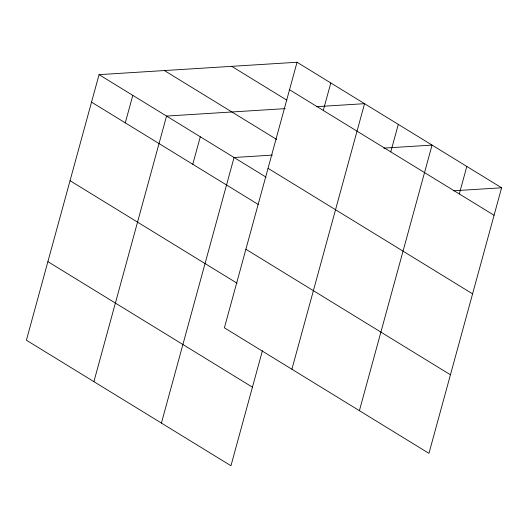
<?xml version="1.0" encoding="UTF-8"?>
<svg xmlns="http://www.w3.org/2000/svg" width="528" height="528" viewBox="0 0 528 528"><rect width="100%" height="100%" fill="white"/><g stroke="black" fill="none" stroke-linecap="round" stroke-linejoin="round"><path stroke-width="0.79" d="M297.053 62.245L224.4 327.815L428.947 453.354L501.6 187.783L297.053 62.245L99.053 74.646L26.4 340.217L230.947 465.755L262.429 350.684M125.281 122.852L132.805 95.357M93.898 381.645L166.551 116.074L285.259 108.636M192.779 164.281L200.303 136.785M161.403 423.073L234.056 157.502L272.441 155.1M323.281 110.451L330.805 82.955M291.898 369.244L364.551 103.673L316.364 106.689M390.779 151.879L398.303 124.384M359.403 410.672L432.056 145.101L383.863 148.117M459.307 193.934L466.825 166.439M453.413 190.799L501.6 187.783M289.529 89.734L494.076 215.279M231.713 66.337L286.816 100.155M164.393 70.554L276.665 139.458M268.039 168.3L472.586 293.845M99.053 74.646L266.046 177.137M91.529 102.135L258.522 204.626M245.896 249.249L450.443 374.788M70.039 180.701L237.032 283.193M47.896 261.65L252.443 387.189"/></g></svg>
